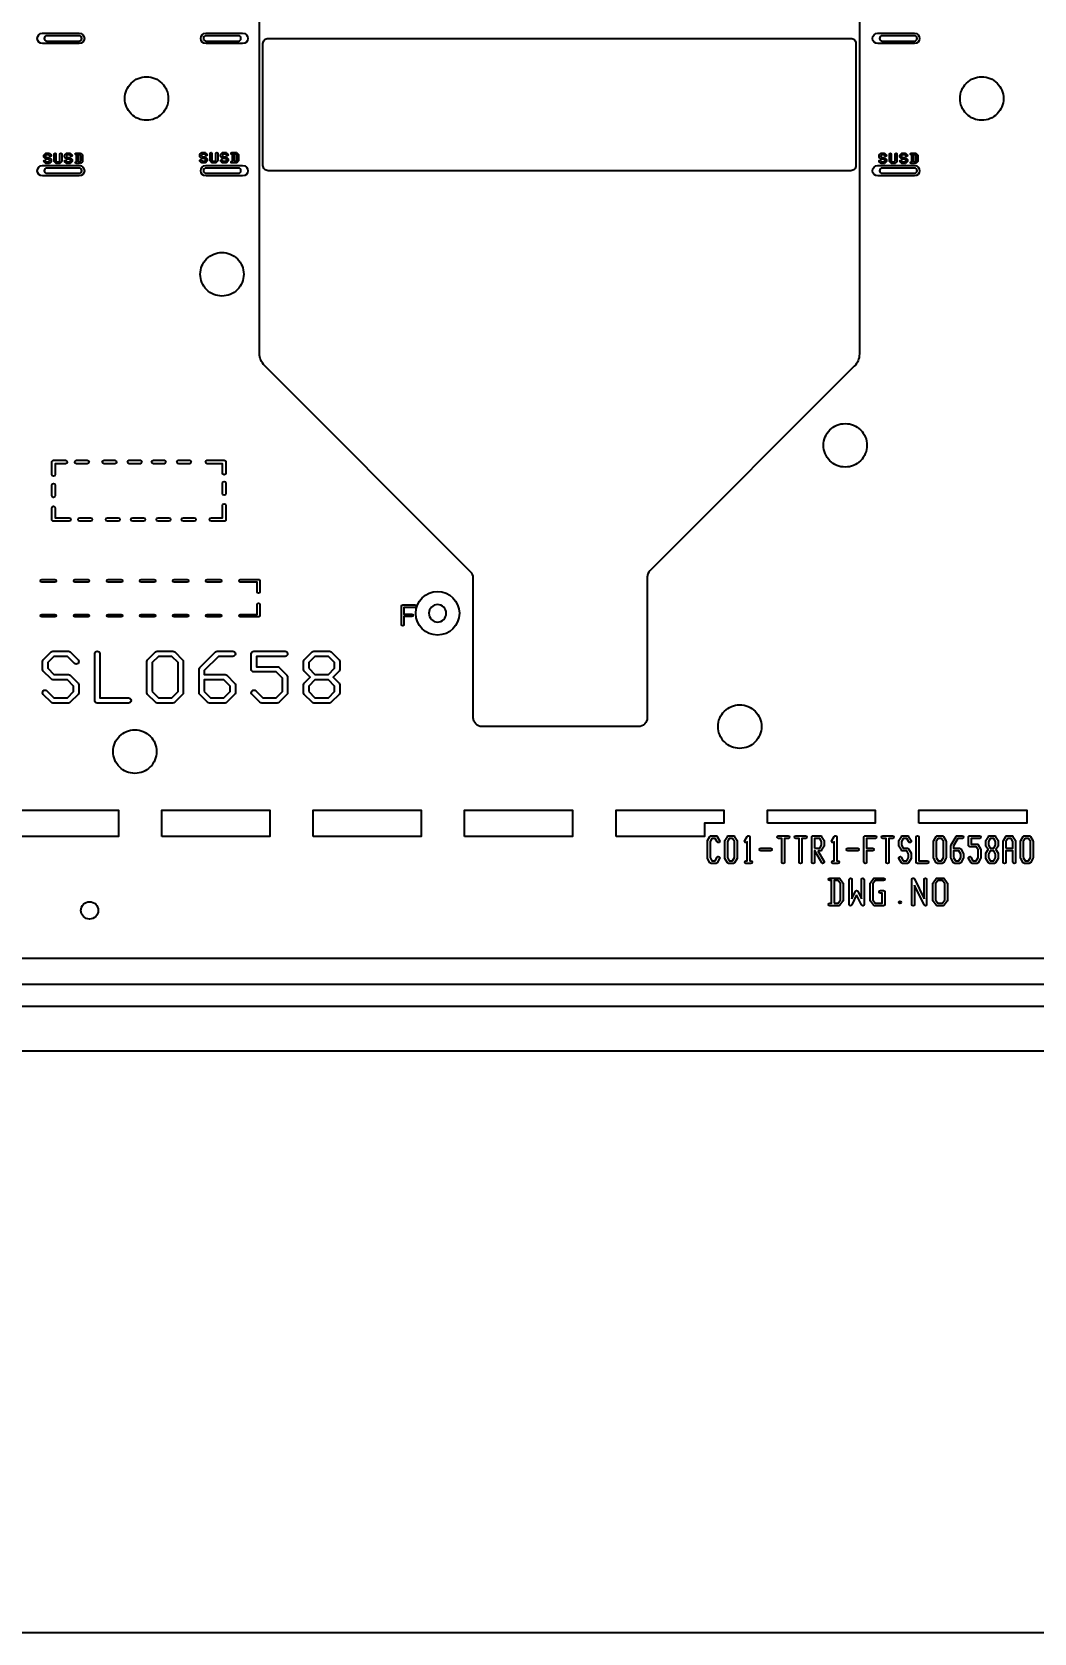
# Model space of a CAD drawing. Extents: x 2864 to 3941, y 2420 to 3182.
# Drawn here: x 3081.8 to 3139.4, y 2594.2 to 2686.2 of the extents above; entities that cross this region are included whole.
import ezdxf

# ---------------------------------------------------------------- set-up
doc = ezdxf.new("R2010")
doc.units = 0
doc.layers.get('Defpoints').update_dxf_attribs({"lineweight": 0})
doc.layers.add('susd-t_layer2', color=6, linetype='Continuous')
doc.layers.add('ttr1_panel_layer3', color=7, linetype='Continuous')
doc.layers.add('尺寸線', color=3, linetype='Continuous', lineweight=0)
doc.styles.get("Standard").update_dxf_attribs({"font": 'simplex.shx', "height": 2.7})
doc.dimstyles.get("Standard").update_dxf_attribs({"dimtxt": 6, "dimasz": 0.18, "dimexe": 0.18, "dimexo": 0.0625, "dimgap": 0.09, "dimtad": 0, "dimtih": 1, "dimtoh": 1, "dimdec": 4, "dimzin": 0, "dimdsep": 46, "dimtxsty": 'Standard', "dimcen": 0.09, "dimadec": 0, "dimazin": 0, "dimtfac": 1, "dimtdec": 4, "dimtofl": 0, "dimtmove": 0, "dimatfit": 3, "dimfxl": 0, "dimtolj": 1, "dimtzin": 0, "dimarcsym": 0})

# ---------------------------------------------------------------- blocks, each defined once
blk = doc.blocks.new('*D5')
at = {"layer": 'Defpoints', "color": 0, "linetype": 'Continuous'}
for p in [(3249.159, 2652.807), (3048.163, 2649.108), (3249.159, 2627.67)]:
    blk.add_point(p, dxfattribs=at)
at = {"layer": '尺寸線', "color": 0, "linetype": 'Continuous', "lineweight": -2}
for p, q in [((3249.159, 2652.745), (3249.159, 2627.49)), ((3048.163, 2649.046), (3048.163, 2627.49)), ((3048.343, 2627.67), (3149.171, 2627.67)), ((3248.979, 2627.67), (3167.866, 2627.67))]:
    blk.add_line(p, q, dxfattribs=at)
at = {"layer": '尺寸線', "color": 0, "linetype": 'Continuous'}
for points in [[(3048.343, 2627.7), (3048.343, 2627.64), (3048.163, 2627.67)], [(3248.979, 2627.64), (3248.979, 2627.7), (3249.159, 2627.67)]]:
    blk.add_solid(points, dxfattribs=at)
at = {"layer": '尺寸線', "color": 0, "linetype": 'Continuous', "insert": (3158.518, 2627.67), "char_height": 2.7, "attachment_point": 5}
blk.add_mtext('\\A1;200.9958', dxfattribs=at)

msp = doc.modelspace()

# ---------------------------------------------------------------- linework, layer by layer
at = {"layer": 'susd-t_layer2', "linetype": 'Continuous'}
msp.add_lwpolyline([(3095.12414, 2678.52681), (3095.12414, 2685.5268, -0.41422), (3095.42412, 2685.82677), (3128.89827, 2685.82677, -0.414221), (3129.19824, 2685.5268), (3129.19824, 2678.52681, -0.414221), (3128.89827, 2678.22684), (3095.42412, 2678.22684, -0.41422)], format="xyb", close=True, dxfattribs=at)
at = {"layer": 'ttr1_panel_layer3'}
for p, q in [((3084.45916, 2678.63883), (3084.37638, 2678.63883)), ((3093.42117, 2678.67379), (3093.33839, 2678.67379)), ((3132.45916, 2678.63883), (3132.37638, 2678.63883)), ((3127.86594, 2636.01221), (3127.6921, 2636.01221)), ((3287.16107, 2594.24278), (3033.16107, 2594.24278))]:
    msp.add_line(p, q, dxfattribs=at)
at = {"layer": 'ttr1_panel_layer3', "linetype": 'Continuous'}
for points in [[(3033.16107, 2832.74945), (3033.16107, 2651.2361, 0.044688), (3032.66107, 2650.83314), (3032.66107, 2645.65241, 0.044688), (3033.16107, 2645.24945), (3033.16107, 2635.49278, -0.414215), (3034.41107, 2634.24278, -0.414215), (3033.16107, 2632.99278), (3033.16107, 2630.24278), (3287.16107, 2630.24278)], [(3084.37638, 2678.63883, -1), (3084.37638, 2678.73883), (3084.40916, 2678.73883), (3084.40916, 2679.13552), (3084.37638, 2679.13552, -1), (3084.37638, 2679.23552), (3084.45916, 2679.23552), (3084.62472, 2679.23552, -0.200121), (3084.66023, 2679.22072), (3084.7427, 2679.13825, -0.200121), (3084.7575, 2679.10274), (3084.7575, 2678.77161, -0.200121), (3084.7427, 2678.7361), (3084.66023, 2678.65363, -0.200121), (3084.62472, 2678.63883), (3084.45916, 2678.63883)], [(3093.33839, 2678.67379, -1), (3093.33839, 2678.77379), (3093.37117, 2678.77379), (3093.37117, 2679.17048), (3093.33839, 2679.17048, -1), (3093.33839, 2679.27048), (3093.42117, 2679.27048), (3093.58674, 2679.27048, -0.200121), (3093.62225, 2679.25568), (3093.70472, 2679.17321, -0.200121), (3093.71952, 2679.1377), (3093.71952, 2678.80657, -0.200121), (3093.70472, 2678.77106), (3093.62225, 2678.68859, -0.200121), (3093.58674, 2678.67379), (3093.42117, 2678.67379)], [(3132.37638, 2678.63883, -1), (3132.37638, 2678.73883), (3132.40916, 2678.73883), (3132.40916, 2679.13552), (3132.37638, 2679.13552, -1), (3132.37638, 2679.23552), (3132.45916, 2679.23552), (3132.62472, 2679.23552, -0.200121), (3132.66023, 2679.22072), (3132.7427, 2679.13825, -0.200121), (3132.7575, 2679.10274), (3132.7575, 2678.77161, -0.200121), (3132.7427, 2678.7361), (3132.66023, 2678.65363, -0.200121), (3132.62472, 2678.63883), (3132.45916, 2678.63883)], [(3122.81184, 2639.75583), (3122.95217, 2639.99549, -0.76611), (3123.09413, 2639.95676), (3123.09413, 2638.59518), (3123.15826, 2638.59518, -1), (3123.15826, 2638.44278), (3123.01793, 2638.44278)], [(3126.66107, 2638.51898), (3126.66107, 2639.23799), (3126.66107, 2639.95699, -0.414239), (3126.73727, 2640.03319), (3127.15803, 2640.03319, -0.267143), (3127.22402, 2639.99549), (3127.36435, 2639.75583, -0.13403), (3127.37479, 2639.7171), (3127.37479, 2639.47788, -0.13403), (3127.36435, 2639.43915), (3127.22402, 2639.19948, -0.267143), (3127.15803, 2639.16179), (3127.01052, 2639.16179)], [(3127.81184, 2639.75583), (3127.95217, 2639.99549, -0.76611), (3128.09413, 2639.95676), (3128.09413, 2638.59518), (3128.15826, 2638.59518, -1), (3128.15826, 2638.44278), (3128.01793, 2638.44278)], [(3137.66107, 2638.51898), (3137.66107, 2639.23799), (3137.66107, 2639.7171, -0.13403), (3137.67151, 2639.75583), (3137.81184, 2639.99549, -0.267143), (3137.87783, 2640.03319), (3138.15803, 2640.03319, -0.267143), (3138.22402, 2639.99549), (3138.36435, 2639.75583, -0.13403), (3138.37479, 2639.7171), (3138.37479, 2639.23799)], [(3123.01793, 2638.44278), (3122.8776, 2638.44278, -1), (3122.8776, 2638.59518), (3122.94173, 2638.59518), (3122.94173, 2639.67617, -0.979801), (3122.81184, 2639.75583)], [(3127.01052, 2639.16179), (3127.36435, 2638.55748, -1), (3127.23283, 2638.48048), (3126.83391, 2639.16179), (3126.81347, 2639.16179), (3126.81347, 2638.51898, -1), (3126.66107, 2638.51898)], [(3128.01793, 2638.44278), (3127.8776, 2638.44278, -1), (3127.8776, 2638.59518), (3127.94173, 2638.59518), (3127.94173, 2639.67617, -0.979801), (3127.81184, 2639.75583)], [(3138.37479, 2639.23799), (3138.37479, 2638.51898, -1), (3138.22239, 2638.51898), (3138.22239, 2639.16179), (3137.81347, 2639.16179), (3137.81347, 2638.51898, -1), (3137.66107, 2638.51898)], [(3127.6921, 2636.01221, -1), (3127.6921, 2636.16221), (3127.79094, 2636.16221), (3127.79094, 2637.45261), (3127.6921, 2637.45261, -1), (3127.6921, 2637.60261), (3127.86594, 2637.60261), (3128.21362, 2637.60261, -0.241871), (3128.27459, 2637.57129), (3128.44798, 2637.33184, -0.159337), (3128.46246, 2637.28754), (3128.46246, 2636.32728, -0.159331), (3128.44798, 2636.28299), (3128.27459, 2636.04353, -0.241867), (3128.21362, 2636.01221), (3127.86594, 2636.01221)], [(3128.8171, 2636.0877), (3128.8171, 2637.52761, -1), (3128.9671, 2637.52761), (3128.9671, 2636.41509)], [(3129.51246, 2636.41509), (3129.51246, 2637.52761, -1), (3129.66246, 2637.52761), (3129.66246, 2636.0877, -0.799749), (3129.51992, 2636.05461), (3129.23978, 2636.63489)], [(3132.4171, 2636.08721), (3132.4171, 2637.52734, -0.798609), (3132.55964, 2637.56022), (3133.11246, 2636.41509)], [(3132.5671, 2637.19974), (3132.5671, 2636.08721, -1), (3132.4171, 2636.08721)], [(3133.11246, 2636.41509), (3133.11246, 2637.52761, -1), (3133.26246, 2637.52761), (3133.26246, 2636.08749, -0.798609), (3133.11992, 2636.05461), (3132.5671, 2637.19974)], [(3129.23978, 2636.63489), (3128.95964, 2636.05461, -0.799749), (3128.8171, 2636.0877)], [(3128.9671, 2636.41509), (3129.17224, 2636.84002, -0.627684), (3129.30732, 2636.84002), (3129.51246, 2636.41509)]]:
    msp.add_lwpolyline(points, format="xyb", dxfattribs=at)
for points in [[(3094.92399, 2667.73867), (3094.92399, 2737.99786, -0.198849), (3095.21685, 2738.70474), (3105.97223, 2749.46012, 0.198916), (3106.26509, 2750.16726), (3106.26509, 2764.68031, -0.414068), (3106.76522, 2765.18018), (3117.56022, 2765.18018, -0.414218), (3118.06009, 2764.68031), (3118.06009, 2750.16726, 0.198916), (3118.35295, 2749.46012), (3129.10528, 2738.70779, -0.198916), (3129.39814, 2738.00066), (3129.39814, 2667.70082, -0.198917), (3129.10528, 2666.99369), (3117.35103, 2655.23943, 0.198625), (3117.20487, 2654.88627), (3117.20487, 2646.80551, -0.414364), (3116.70474, 2646.30539), (3107.70476, 2646.30539, -0.414217), (3107.20489, 2646.80551), (3107.20489, 2654.83648, 0.198853), (3107.05843, 2655.18996), (3095.21685, 2667.03153, -0.198917)], [(3082.45421, 2685.52677, -1), (3082.45421, 2686.12677), (3084.5595, 2686.12677, -1), (3084.5595, 2685.52677)], [(3082.70204, 2685.67677), (3084.5595, 2685.67677, 1), (3084.5595, 2685.97677), (3082.70204, 2685.97677, 1)], [(3091.85001, 2685.52677, -1), (3091.85001, 2686.12677), (3093.9553, 2686.12677, -1), (3093.9553, 2685.52677)], [(3091.85001, 2685.67677), (3093.70747, 2685.67677, 1), (3093.70747, 2685.97677), (3091.85001, 2685.97677, 1)], [(3130.45421, 2685.52677, -1), (3130.45421, 2686.12677), (3132.5595, 2686.12677, -1), (3132.5595, 2685.52677)], [(3130.70204, 2685.67677), (3132.5595, 2685.67677, 1), (3132.5595, 2685.97677), (3130.70204, 2685.97677, 1)], [(3087.18199, 2682.37282, -0.414215), (3088.43199, 2683.62282, -0.414215), (3089.68199, 2682.37282, -0.414215), (3088.43199, 2681.12282, -0.414215)], [(3135.18199, 2682.37282, -0.414215), (3136.43199, 2683.62282, -0.414215), (3137.68199, 2682.37282, -0.414215), (3136.43199, 2681.12282, -0.414215)], [(3082.45421, 2677.92684, -1), (3082.45421, 2678.52684), (3084.5595, 2678.52684, -1), (3084.5595, 2677.92684)], [(3082.52638, 2679.01996), (3082.52638, 2679.10274, -0.200121), (3082.54118, 2679.13825), (3082.62365, 2679.22072, -0.200121), (3082.65916, 2679.23552), (3082.82472, 2679.23552, -0.200121), (3082.86023, 2679.22072), (3082.94286, 2679.1381, -1), (3082.87215, 2679.06739), (3082.80401, 2679.13552), (3082.67987, 2679.13552), (3082.62638, 2679.08203), (3082.62638, 2679.04067), (3082.67987, 2678.98718), (3082.82472, 2678.98718, -0.200121), (3082.86023, 2678.97238), (3082.9427, 2678.88991, -0.200121), (3082.9575, 2678.8544), (3082.9575, 2678.77161, -0.200121), (3082.9427, 2678.7361), (3082.86023, 2678.65363, -0.200121), (3082.82472, 2678.63883), (3082.65916, 2678.63883, -0.200121), (3082.62365, 2678.65363), (3082.54102, 2678.73626, -1), (3082.61173, 2678.80697), (3082.67987, 2678.73883), (3082.80401, 2678.73883), (3082.8575, 2678.79232), (3082.8575, 2678.83369), (3082.80401, 2678.88718), (3082.65916, 2678.88718, -0.200121), (3082.62365, 2678.90198), (3082.54118, 2678.98445, -0.200121)], [(3083.12638, 2678.77161), (3083.12638, 2679.18552, -1), (3083.22638, 2679.18552), (3083.22638, 2678.79232), (3083.27987, 2678.73883), (3083.40401, 2678.73883), (3083.4575, 2678.79232), (3083.4575, 2679.18552, -1), (3083.5575, 2679.18552), (3083.5575, 2678.77161, -0.200121), (3083.5427, 2678.7361), (3083.46023, 2678.65363, -0.200121), (3083.42472, 2678.63883), (3083.25916, 2678.63883, -0.200121), (3083.22365, 2678.65363), (3083.14118, 2678.7361, -0.200121)], [(3083.72638, 2679.01996), (3083.72638, 2679.10274, -0.200121), (3083.74118, 2679.13825), (3083.82365, 2679.22072, -0.200121), (3083.85916, 2679.23552), (3084.02472, 2679.23552, -0.200121), (3084.06023, 2679.22072), (3084.14286, 2679.1381, -1), (3084.07215, 2679.06739), (3084.00401, 2679.13552), (3083.87987, 2679.13552), (3083.82638, 2679.08203), (3083.82638, 2679.04067), (3083.87987, 2678.98718), (3084.02472, 2678.98718, -0.200121), (3084.06023, 2678.97238), (3084.1427, 2678.88991, -0.200121), (3084.1575, 2678.8544), (3084.1575, 2678.77161, -0.200121), (3084.1427, 2678.7361), (3084.06023, 2678.65363, -0.200121), (3084.02472, 2678.63883), (3083.85916, 2678.63883, -0.200121), (3083.82365, 2678.65363), (3083.74102, 2678.73626, -1), (3083.81173, 2678.80697), (3083.87987, 2678.73883), (3084.00401, 2678.73883), (3084.0575, 2678.79232), (3084.0575, 2678.83369), (3084.00401, 2678.88718), (3083.85916, 2678.88718, -0.200121), (3083.82365, 2678.90198), (3083.74118, 2678.98445, -0.200121)], [(3091.48839, 2679.05491), (3091.48839, 2679.1377, -0.200121), (3091.50319, 2679.17321), (3091.58566, 2679.25568, -0.200121), (3091.62117, 2679.27048), (3091.78674, 2679.27048, -0.200121), (3091.82225, 2679.25568), (3091.90487, 2679.17305, -1), (3091.83416, 2679.10234), (3091.76603, 2679.17048), (3091.64188, 2679.17048), (3091.58839, 2679.11699), (3091.58839, 2679.07562), (3091.64188, 2679.02213), (3091.78674, 2679.02213, -0.200121), (3091.82225, 2679.00733), (3091.90472, 2678.92486, -0.200121), (3091.91952, 2678.88935), (3091.91952, 2678.80657, -0.200121), (3091.90472, 2678.77106), (3091.82225, 2678.68859, -0.200121), (3091.78674, 2678.67379), (3091.62117, 2678.67379, -0.200121), (3091.58566, 2678.68859), (3091.50304, 2678.77121, -1), (3091.57375, 2678.84192), (3091.64188, 2678.77379), (3091.76603, 2678.77379), (3091.81952, 2678.82728), (3091.81952, 2678.86864), (3091.76603, 2678.92213), (3091.62117, 2678.92213, -0.200121), (3091.58566, 2678.93693), (3091.50319, 2679.0194, -0.200121)], [(3091.85001, 2677.92684, -1), (3091.85001, 2678.52684), (3093.9553, 2678.52684, -1), (3093.9553, 2677.92684)], [(3092.08839, 2678.80657), (3092.08839, 2679.22048, -1), (3092.18839, 2679.22048), (3092.18839, 2678.82728), (3092.24188, 2678.77379), (3092.36603, 2678.77379), (3092.41952, 2678.82728), (3092.41952, 2679.22048, -1), (3092.51952, 2679.22048), (3092.51952, 2678.80657, -0.200121), (3092.50472, 2678.77106), (3092.42225, 2678.68859, -0.200121), (3092.38674, 2678.67379), (3092.22117, 2678.67379, -0.200121), (3092.18566, 2678.68859), (3092.10319, 2678.77106, -0.200121)], [(3092.68839, 2679.05491), (3092.68839, 2679.1377, -0.200121), (3092.70319, 2679.17321), (3092.78566, 2679.25568, -0.200121), (3092.82117, 2679.27048), (3092.98674, 2679.27048, -0.200121), (3093.02225, 2679.25568), (3093.10487, 2679.17305, -1), (3093.03416, 2679.10234), (3092.96603, 2679.17048), (3092.84188, 2679.17048), (3092.78839, 2679.11699), (3092.78839, 2679.07562), (3092.84188, 2679.02213), (3092.98674, 2679.02213, -0.200121), (3093.02225, 2679.00733), (3093.10472, 2678.92486, -0.200121), (3093.11952, 2678.88935), (3093.11952, 2678.80657, -0.200121), (3093.10472, 2678.77106), (3093.02225, 2678.68859, -0.200121), (3092.98674, 2678.67379), (3092.82117, 2678.67379, -0.200121), (3092.78566, 2678.68859), (3092.70304, 2678.77121, -1), (3092.77375, 2678.84192), (3092.84188, 2678.77379), (3092.96603, 2678.77379), (3093.01952, 2678.82728), (3093.01952, 2678.86864), (3092.96603, 2678.92213), (3092.82117, 2678.92213, -0.200121), (3092.78566, 2678.93693), (3092.70319, 2679.0194, -0.200121)], [(3130.45421, 2677.92684, -1), (3130.45421, 2678.52684), (3132.5595, 2678.52684, -1), (3132.5595, 2677.92684)], [(3130.52638, 2679.01996), (3130.52638, 2679.10274, -0.200121), (3130.54118, 2679.13825), (3130.62365, 2679.22072, -0.200121), (3130.65916, 2679.23552), (3130.82472, 2679.23552, -0.200121), (3130.86023, 2679.22072), (3130.94286, 2679.1381, -1), (3130.87215, 2679.06739), (3130.80401, 2679.13552), (3130.67987, 2679.13552), (3130.62638, 2679.08203), (3130.62638, 2679.04067), (3130.67987, 2678.98718), (3130.82472, 2678.98718, -0.200121), (3130.86023, 2678.97238), (3130.9427, 2678.88991, -0.200121), (3130.9575, 2678.8544), (3130.9575, 2678.77161, -0.200121), (3130.9427, 2678.7361), (3130.86023, 2678.65363, -0.200121), (3130.82472, 2678.63883), (3130.65916, 2678.63883, -0.200121), (3130.62365, 2678.65363), (3130.54102, 2678.73626, -1), (3130.61173, 2678.80697), (3130.67987, 2678.73883), (3130.80401, 2678.73883), (3130.8575, 2678.79232), (3130.8575, 2678.83369), (3130.80401, 2678.88718), (3130.65916, 2678.88718, -0.200121), (3130.62365, 2678.90198), (3130.54118, 2678.98445, -0.200121)], [(3131.12638, 2678.77161), (3131.12638, 2679.18552, -1), (3131.22638, 2679.18552), (3131.22638, 2678.79232), (3131.27987, 2678.73883), (3131.40401, 2678.73883), (3131.4575, 2678.79232), (3131.4575, 2679.18552, -1), (3131.5575, 2679.18552), (3131.5575, 2678.77161, -0.200121), (3131.5427, 2678.7361), (3131.46023, 2678.65363, -0.200121), (3131.42472, 2678.63883), (3131.25916, 2678.63883, -0.200121), (3131.22365, 2678.65363), (3131.14118, 2678.7361, -0.200121)], [(3131.72638, 2679.01996), (3131.72638, 2679.10274, -0.200121), (3131.74118, 2679.13825), (3131.82365, 2679.22072, -0.200121), (3131.85916, 2679.23552), (3132.02472, 2679.23552, -0.200121), (3132.06023, 2679.22072), (3132.14286, 2679.1381, -1), (3132.07215, 2679.06739), (3132.00401, 2679.13552), (3131.87987, 2679.13552), (3131.82638, 2679.08203), (3131.82638, 2679.04067), (3131.87987, 2678.98718), (3132.02472, 2678.98718, -0.200121), (3132.06023, 2678.97238), (3132.1427, 2678.88991, -0.200121), (3132.1575, 2678.8544), (3132.1575, 2678.77161, -0.200121), (3132.1427, 2678.7361), (3132.06023, 2678.65363, -0.200121), (3132.02472, 2678.63883), (3131.85916, 2678.63883, -0.200121), (3131.82365, 2678.65363), (3131.74102, 2678.73626, -1), (3131.81173, 2678.80697), (3131.87987, 2678.73883), (3132.00401, 2678.73883), (3132.0575, 2678.79232), (3132.0575, 2678.83369), (3132.00401, 2678.88718), (3131.85916, 2678.88718, -0.200121), (3131.82365, 2678.90198), (3131.74118, 2678.98445, -0.200121)], [(3082.70204, 2678.07684), (3084.5595, 2678.07684, 1), (3084.5595, 2678.37684), (3082.70204, 2678.37684, 1)], [(3091.85001, 2678.07684), (3093.70747, 2678.07684, 1), (3093.70747, 2678.37684), (3091.85001, 2678.37684, 1)], [(3130.70204, 2678.07684), (3132.5595, 2678.07684, 1), (3132.5595, 2678.37684), (3130.70204, 2678.37684, 1)], [(3091.51817, 2672.28006, -0.414215), (3092.76817, 2673.53006, -0.414215), (3094.01817, 2672.28006, -0.414215), (3092.76817, 2671.03006, -0.414215)], [(3127.33262, 2662.45455, -0.414215), (3128.58262, 2663.70455, -0.414215), (3129.83262, 2662.45455, -0.414215), (3128.58262, 2661.20455, -0.414215)], [(3082.99036, 2660.77888), (3082.99036, 2661.49522, -0.414228), (3083.09036, 2661.59522), (3083.77843, 2661.59522, -1), (3083.77843, 2661.39522), (3083.19036, 2661.39522), (3083.19036, 2660.77888, -1)], [(3084.40859, 2661.39522, -1), (3084.40859, 2661.59522), (3085.02659, 2661.59522, -1), (3085.02659, 2661.39522)], [(3085.99087, 2661.39522, -1), (3085.99087, 2661.59522), (3086.60887, 2661.59522, -1), (3086.60887, 2661.39522)], [(3087.43797, 2661.39522, -1), (3087.43797, 2661.59522), (3088.05597, 2661.59522, -1), (3088.05597, 2661.39522)], [(3088.82269, 2661.39522, -1), (3088.82269, 2661.59522), (3089.44069, 2661.59522, -1), (3089.44069, 2661.39522)], [(3090.27669, 2661.39522, -1), (3090.27669, 2661.59522), (3090.89469, 2661.59522, -1), (3090.89469, 2661.39522)], [(3091.92479, 2661.39522, -1), (3091.92479, 2661.59522), (3092.89036, 2661.59522, -0.414228), (3092.99036, 2661.49522), (3092.99036, 2660.85972, -1), (3092.79036, 2660.85972), (3092.79036, 2661.39522)], [(3082.99036, 2659.56723), (3082.99036, 2660.16723, -1), (3083.19036, 2660.16723), (3083.19036, 2659.56723, -1)], [(3092.79036, 2659.68357), (3092.79036, 2660.28357, -1), (3092.99036, 2660.28357), (3092.99036, 2659.68357, -1)], [(3082.99036, 2658.19522), (3082.99036, 2658.85495, -1), (3083.19036, 2658.85495), (3083.19036, 2658.29522), (3083.97826, 2658.29522, -1), (3083.97826, 2658.09522), (3083.09036, 2658.09522, -0.414228)], [(3084.59558, 2658.09522, -1), (3084.59558, 2658.29522), (3085.21358, 2658.29522, -1), (3085.21358, 2658.09522)], [(3086.18659, 2658.09522, -1), (3086.18659, 2658.29522), (3086.80459, 2658.29522, -1), (3086.80459, 2658.09522)], [(3087.63638, 2658.09522, -1), (3087.63638, 2658.29522), (3088.25438, 2658.29522, -1), (3088.25438, 2658.09522)], [(3089.09493, 2658.09522, -1), (3089.09493, 2658.29522), (3089.71293, 2658.29522, -1), (3089.71293, 2658.09522)], [(3090.54893, 2658.09522, -1), (3090.54893, 2658.29522), (3091.16693, 2658.29522, -1), (3091.16693, 2658.09522)], [(3092.15792, 2658.09522, -1), (3092.15792, 2658.29522), (3092.79036, 2658.29522), (3092.79036, 2659.00046, -1), (3092.99036, 2659.00046), (3092.99036, 2658.19522, -0.414228), (3092.89036, 2658.09522)], [(3082.41963, 2654.5949, -1), (3082.41963, 2654.7449), (3083.16963, 2654.7449, -1), (3083.16963, 2654.5949)], [(3084.31963, 2654.5949, -1), (3084.31963, 2654.7449), (3085.06963, 2654.7449, -1), (3085.06963, 2654.5949)], [(3086.21963, 2654.5949, -1), (3086.21963, 2654.7449), (3086.96963, 2654.7449, -1), (3086.96963, 2654.5949)], [(3088.11963, 2654.5949, -1), (3088.11963, 2654.7449), (3088.86963, 2654.7449, -1), (3088.86963, 2654.5949)], [(3090.01963, 2654.5949, -1), (3090.01963, 2654.7449), (3090.76963, 2654.7449, -1), (3090.76963, 2654.5949)], [(3091.91963, 2654.5949, -1), (3091.91963, 2654.7449), (3092.66963, 2654.7449, -1), (3092.66963, 2654.5949)], [(3093.81963, 2654.5949, -1), (3093.81963, 2654.7449), (3094.86991, 2654.7449, -0.414526), (3094.94495, 2654.66986), (3094.94463, 2654.03374, -1), (3094.79463, 2654.03381), (3094.79491, 2654.5949)], [(3093.81963, 2652.5949, -1), (3093.81963, 2652.7449), (3094.79495, 2652.7449), (3094.79495, 2653.30708, -1), (3094.94495, 2653.30708), (3094.94495, 2652.6699, -0.414241), (3094.86995, 2652.5949)], [(3103.0766, 2652.16879), (3103.0766, 2652.69031), (3103.0766, 2653.21184, -0.414241), (3103.1516, 2653.28684), (3103.84697, 2653.28684, -1), (3103.84697, 2653.13684), (3103.2266, 2653.13684), (3103.2266, 2652.76531), (3103.67312, 2652.76531, -1), (3103.67312, 2652.61531), (3103.2266, 2652.61531), (3103.2266, 2652.16879, -1)], [(3104.65865, 2652.80735, 0.414217), (3105.15865, 2652.30735, 0.414217), (3105.65865, 2652.80735, 0.414217), (3105.15865, 2653.30735, 0.414217)], [(3082.41963, 2652.5949, -1), (3082.41963, 2652.7449), (3083.16963, 2652.7449, -1), (3083.16963, 2652.5949)], [(3084.31963, 2652.5949, -1), (3084.31963, 2652.7449), (3085.06963, 2652.7449, -1), (3085.06963, 2652.5949)], [(3086.21963, 2652.5949, -1), (3086.21963, 2652.7449), (3086.96963, 2652.7449, -1), (3086.96963, 2652.5949)], [(3088.11963, 2652.5949, -1), (3088.11963, 2652.7449), (3088.86963, 2652.7449, -1), (3088.86963, 2652.5949)], [(3090.01963, 2652.5949, -1), (3090.01963, 2652.7449), (3090.76963, 2652.7449, -1), (3090.76963, 2652.5949)], [(3091.91963, 2652.5949, -1), (3091.91963, 2652.7449), (3092.66963, 2652.7449, -1), (3092.66963, 2652.5949)], [(3082.4519, 2649.58759), (3082.4519, 2650.03461, -0.200073), (3082.4963, 2650.14114), (3082.94239, 2650.58723, -0.200073), (3083.04892, 2650.63163), (3083.94296, 2650.63163, -0.200073), (3084.04949, 2650.58723), (3084.49604, 2650.14068, -1), (3084.28391, 2649.92855), (3083.88083, 2650.33163), (3083.11105, 2650.33163), (3082.7519, 2649.97248), (3082.7519, 2649.64972), (3083.11105, 2649.29057), (3083.94296, 2649.29057, -0.200073), (3084.04949, 2649.24617), (3084.49558, 2648.80008, -0.200073), (3084.53998, 2648.69355), (3084.53998, 2648.24653, -0.200073), (3084.49558, 2648.14), (3084.04949, 2647.69391, -0.200073), (3083.94296, 2647.64951), (3083.04892, 2647.64951, -0.200073), (3082.94239, 2647.69391), (3082.49583, 2648.14047, -1), (3082.70796, 2648.3526), (3083.11105, 2647.94951), (3083.88083, 2647.94951), (3084.23998, 2648.30866), (3084.23998, 2648.63142), (3083.88083, 2648.99057), (3083.04892, 2648.99057, -0.200073), (3082.94239, 2649.03497), (3082.4963, 2649.48106, -0.200073)], [(3085.4519, 2647.79951), (3085.4519, 2650.48163, -1), (3085.7519, 2650.48163), (3085.7519, 2647.94951), (3087.38998, 2647.94951, -1), (3087.38998, 2647.64951), (3085.6019, 2647.64951, -0.414224)], [(3088.4519, 2648.24653), (3088.4519, 2650.03461, -0.200073), (3088.4963, 2650.14114), (3088.94239, 2650.58723, -0.200073), (3089.04892, 2650.63163), (3089.94296, 2650.63163, -0.200073), (3090.04949, 2650.58723), (3090.49558, 2650.14114, -0.200073), (3090.53998, 2650.03461), (3090.53998, 2648.24653, -0.200073), (3090.49558, 2648.14), (3090.04949, 2647.69391, -0.200073), (3089.94296, 2647.64951), (3089.04892, 2647.64951, -0.200073), (3088.94239, 2647.69391), (3088.4963, 2648.14, -0.200073)], [(3091.4519, 2648.24653), (3091.4519, 2649.14057), (3091.4519, 2649.58759, -0.200073), (3091.4963, 2649.69412), (3092.38941, 2650.58723, -0.200073), (3092.49594, 2650.63163), (3093.38998, 2650.63163, -1), (3093.38998, 2650.33163), (3092.55807, 2650.33163), (3091.7519, 2649.52546), (3091.7519, 2649.29057), (3092.94296, 2649.29057, -0.200073), (3093.04949, 2649.24617), (3093.49558, 2648.80008, -0.200073), (3093.53998, 2648.69355), (3093.53998, 2648.24653, -0.200073), (3093.49558, 2648.14), (3093.04949, 2647.69391, -0.200073), (3092.94296, 2647.64951), (3092.04892, 2647.64951, -0.200073), (3091.94239, 2647.69391), (3091.4963, 2648.14, -0.200073)], [(3094.4519, 2649.58759), (3094.4519, 2650.48163, -0.414224), (3094.6019, 2650.63163), (3096.38998, 2650.63163, -1), (3096.38998, 2650.33163), (3094.7519, 2650.33163), (3094.7519, 2649.73759), (3095.94296, 2649.73759, -0.200073), (3096.04949, 2649.69319), (3096.49558, 2649.2471, -0.200073), (3096.53998, 2649.14057), (3096.53998, 2648.24653, -0.200073), (3096.49558, 2648.14), (3096.04949, 2647.69391, -0.200073), (3095.94296, 2647.64951), (3095.04892, 2647.64951, -0.200073), (3094.94239, 2647.69391), (3094.49583, 2648.14047, -1), (3094.70796, 2648.3526), (3095.11105, 2647.94951), (3095.88083, 2647.94951), (3096.23998, 2648.30866), (3096.23998, 2649.07844), (3095.88083, 2649.43759), (3094.6019, 2649.43759, -0.414224)], [(3097.4519, 2648.24653), (3097.4519, 2648.69355, -0.200073), (3097.4963, 2648.80008), (3097.83679, 2649.14057), (3097.4963, 2649.48106, -0.200073), (3097.4519, 2649.58759), (3097.4519, 2650.03461, -0.200073), (3097.4963, 2650.14114), (3097.94239, 2650.58723, -0.200073), (3098.04892, 2650.63163), (3098.94296, 2650.63163, -0.200073), (3099.04949, 2650.58723), (3099.49558, 2650.14114, -0.200073), (3099.53998, 2650.03461), (3099.53998, 2649.58759, -0.200073), (3099.49558, 2649.48106), (3099.15509, 2649.14057), (3099.49558, 2648.80008, -0.200073), (3099.53998, 2648.69355), (3099.53998, 2648.24653, -0.200073), (3099.49558, 2648.14), (3099.04949, 2647.69391, -0.200073), (3098.94296, 2647.64951), (3098.04892, 2647.64951, -0.200073), (3097.94239, 2647.69391), (3097.4963, 2648.14, -0.200073)], [(3121.27523, 2646.30151, -0.414215), (3122.52523, 2647.55151, -0.414215), (3123.77523, 2646.30151, -0.414215), (3122.52523, 2645.05151, -0.414215)], [(3086.51, 2644.86543, -0.414215), (3087.76, 2646.11543, -0.414215), (3089.01, 2644.86543, -0.414215), (3087.76, 2643.61543, -0.414215)], [(3120.66107, 2638.75887), (3120.66107, 2639.7171, -0.13403), (3120.67151, 2639.75583), (3120.81184, 2639.99549, -0.267143), (3120.87783, 2640.03319), (3121.15803, 2640.03319, -0.267143), (3121.22402, 2639.99549), (3121.36435, 2639.75583, -1), (3121.23283, 2639.67882), (3121.11457, 2639.88079), (3120.92128, 2639.88079), (3120.81347, 2639.69666), (3120.81347, 2638.77931), (3120.92128, 2638.59518), (3121.11457, 2638.59518), (3121.23283, 2638.79715, -1), (3121.36435, 2638.72014), (3121.22402, 2638.48048, -0.267143), (3121.15803, 2638.44278), (3120.87783, 2638.44278, -0.267143), (3120.81184, 2638.48048), (3120.67151, 2638.72014, -0.13403)], [(3121.66107, 2638.75887), (3121.66107, 2639.7171, -0.13403), (3121.67151, 2639.75583), (3121.81184, 2639.99549, -0.267143), (3121.87783, 2640.03319), (3122.15803, 2640.03319, -0.267143), (3122.22402, 2639.99549), (3122.36435, 2639.75583, -0.13403), (3122.37479, 2639.7171), (3122.37479, 2638.75887, -0.13403), (3122.36435, 2638.72014), (3122.22402, 2638.48048, -0.267143), (3122.15803, 2638.44278), (3121.87783, 2638.44278, -0.267143), (3121.81184, 2638.48048), (3121.67151, 2638.72014, -0.13403)], [(3124.73727, 2639.88079, -1), (3124.73727, 2640.03319), (3125.01793, 2640.03319), (3125.29859, 2640.03319, -1), (3125.29859, 2639.88079), (3125.09413, 2639.88079), (3125.09413, 2638.51898, -1), (3124.94173, 2638.51898), (3124.94173, 2639.88079)], [(3125.73727, 2639.88079, -1), (3125.73727, 2640.03319), (3126.01793, 2640.03319), (3126.29859, 2640.03319, -1), (3126.29859, 2639.88079), (3126.09413, 2639.88079), (3126.09413, 2638.51898, -1), (3125.94173, 2638.51898), (3125.94173, 2639.88079)], [(3129.66107, 2638.51898), (3129.66107, 2639.23799), (3129.66107, 2639.95699, -0.414239), (3129.73727, 2640.03319), (3130.29859, 2640.03319, -1), (3130.29859, 2639.88079), (3129.81347, 2639.88079), (3129.81347, 2639.31419), (3130.15826, 2639.31419, -1), (3130.15826, 2639.16179), (3129.81347, 2639.16179), (3129.81347, 2638.51898, -1)], [(3130.73727, 2639.88079, -1), (3130.73727, 2640.03319), (3131.01793, 2640.03319), (3131.29859, 2640.03319, -1), (3131.29859, 2639.88079), (3131.09413, 2639.88079), (3131.09413, 2638.51898, -1), (3130.94173, 2638.51898), (3130.94173, 2639.88079)], [(3131.66107, 2639.47788), (3131.66107, 2639.7171, -0.13403), (3131.67151, 2639.75583), (3131.81184, 2639.99549, -0.267143), (3131.87783, 2640.03319), (3132.15803, 2640.03319, -0.267143), (3132.22402, 2639.99549), (3132.36435, 2639.75583, -1), (3132.23283, 2639.67882), (3132.11457, 2639.88079), (3131.92128, 2639.88079), (3131.81347, 2639.69666), (3131.81347, 2639.49832), (3131.92128, 2639.31419), (3132.15803, 2639.31419, -0.267143), (3132.22402, 2639.27649), (3132.36435, 2639.03682, -0.13403), (3132.37479, 2638.99809), (3132.37479, 2638.75887, -0.13403), (3132.36435, 2638.72014), (3132.22402, 2638.48048, -0.267143), (3132.15803, 2638.44278), (3131.87783, 2638.44278, -0.267143), (3131.81184, 2638.48048), (3131.67151, 2638.72014, -1), (3131.80302, 2638.79715), (3131.92128, 2638.59518), (3132.11457, 2638.59518), (3132.22239, 2638.77931), (3132.22239, 2638.97765), (3132.11457, 2639.16179), (3131.87783, 2639.16179, -0.267143), (3131.81184, 2639.19948), (3131.67151, 2639.43915, -0.13403)], [(3132.66107, 2638.51898), (3132.66107, 2639.95699, -1), (3132.81347, 2639.95699), (3132.81347, 2638.59518), (3133.29859, 2638.59518, -1), (3133.29859, 2638.44278), (3132.73727, 2638.44278, -0.414239)], [(3133.66107, 2638.75887), (3133.66107, 2639.7171, -0.13403), (3133.67151, 2639.75583), (3133.81184, 2639.99549, -0.267143), (3133.87783, 2640.03319), (3134.15803, 2640.03319, -0.267143), (3134.22402, 2639.99549), (3134.36435, 2639.75583, -0.13403), (3134.37479, 2639.7171), (3134.37479, 2638.75887, -0.13403), (3134.36435, 2638.72014), (3134.22402, 2638.48048, -0.267143), (3134.15803, 2638.44278), (3133.87783, 2638.44278, -0.267143), (3133.81184, 2638.48048), (3133.67151, 2638.72014, -0.13403)], [(3134.66107, 2638.75887), (3134.66107, 2639.23799), (3134.66107, 2639.47743, -0.13403), (3134.67151, 2639.51616), (3134.95217, 2639.99549, -0.267143), (3135.01816, 2640.03319), (3135.29859, 2640.03319, -1), (3135.29859, 2639.88079), (3135.06161, 2639.88079), (3134.81347, 2639.45699), (3134.81347, 2639.31419), (3135.15803, 2639.31419, -0.267143), (3135.22402, 2639.27649), (3135.36435, 2639.03682, -0.13403), (3135.37479, 2638.99809), (3135.37479, 2638.75887, -0.13403), (3135.36435, 2638.72014), (3135.22402, 2638.48048, -0.267143), (3135.15803, 2638.44278), (3134.87783, 2638.44278, -0.267143), (3134.81184, 2638.48048), (3134.67151, 2638.72014, -0.13403)], [(3135.66107, 2639.47765), (3135.66107, 2639.95699, -0.414239), (3135.73727, 2640.03319), (3136.29859, 2640.03319, -1), (3136.29859, 2639.88079), (3135.81347, 2639.88079), (3135.81347, 2639.55385), (3136.15803, 2639.55385, -0.267143), (3136.22402, 2639.51616), (3136.36435, 2639.27649, -0.13403), (3136.37479, 2639.23776), (3136.37479, 2638.75887, -0.13403), (3136.36435, 2638.72014), (3136.22402, 2638.48048, -0.267143), (3136.15803, 2638.44278), (3135.87783, 2638.44278, -0.267143), (3135.81184, 2638.48048), (3135.67151, 2638.72014, -1), (3135.80302, 2638.79715), (3135.92128, 2638.59518), (3136.11457, 2638.59518), (3136.22239, 2638.77931), (3136.22239, 2639.21732), (3136.11457, 2639.40145), (3135.73727, 2639.40145, -0.414239)], [(3136.66107, 2638.75887), (3136.66107, 2638.99809, -0.13403), (3136.67151, 2639.03682), (3136.7893, 2639.23799), (3136.67151, 2639.43915, -0.13403), (3136.66107, 2639.47788), (3136.66107, 2639.7171, -0.13403), (3136.67151, 2639.75583), (3136.81184, 2639.99549, -0.267143), (3136.87783, 2640.03319), (3137.15803, 2640.03319, -0.267143), (3137.22402, 2639.99549), (3137.36435, 2639.75583, -0.13403), (3137.37479, 2639.7171), (3137.37479, 2639.47788, -0.13403), (3137.36435, 2639.43915), (3137.24656, 2639.23799), (3137.36435, 2639.03682, -0.13403), (3137.37479, 2638.99809), (3137.37479, 2638.75887, -0.13403), (3137.36435, 2638.72014), (3137.22402, 2638.48048, -0.267143), (3137.15803, 2638.44278), (3136.87783, 2638.44278, -0.267143), (3136.81184, 2638.48048), (3136.67151, 2638.72014, -0.13403)], [(3138.66107, 2638.75887), (3138.66107, 2639.7171, -0.13403), (3138.67151, 2639.75583), (3138.81184, 2639.99549, -0.267143), (3138.87783, 2640.03319), (3139.15803, 2640.03319, -0.267143), (3139.22402, 2639.99549), (3139.36435, 2639.75583, -0.13403), (3139.37479, 2639.7171), (3139.37479, 2638.75887, -0.13403), (3139.36435, 2638.72014), (3139.22402, 2638.48048, -0.267143), (3139.15803, 2638.44278), (3138.87783, 2638.44278, -0.267143), (3138.81184, 2638.48048), (3138.67151, 2638.72014, -0.13403)], [(3123.73727, 2639.16179, -1), (3123.73727, 2639.31419), (3124.29859, 2639.31419, -1), (3124.29859, 2639.16179)], [(3128.73727, 2639.16179, -1), (3128.73727, 2639.31419), (3129.29859, 2639.31419, -1), (3129.29859, 2639.16179)], [(3130.0171, 2636.32728), (3130.0171, 2637.28754, -0.159331), (3130.03157, 2637.33184), (3130.20497, 2637.57129, -0.241867), (3130.26594, 2637.60261), (3130.78746, 2637.60261, -1), (3130.78746, 2637.45261), (3130.30423, 2637.45261), (3130.1671, 2637.26324), (3130.1671, 2636.35158), (3130.30423, 2636.16221), (3130.71246, 2636.16221), (3130.71246, 2636.73241), (3130.61362, 2636.73241, -1), (3130.61362, 2636.88241), (3130.78746, 2636.88241, -0.414241), (3130.86246, 2636.80741), (3130.86246, 2636.08721, -0.414241), (3130.78746, 2636.01221), (3130.26594, 2636.01221, -0.241871), (3130.20497, 2636.04353), (3130.03157, 2636.28299, -0.159337)], [(3133.6171, 2636.32728), (3133.6171, 2637.28754, -0.159331), (3133.63157, 2637.33184), (3133.80497, 2637.57129, -0.241867), (3133.86594, 2637.60261), (3134.21362, 2637.60261, -0.241871), (3134.27459, 2637.57129), (3134.44798, 2637.33184, -0.159337), (3134.46246, 2637.28754), (3134.46246, 2636.32728, -0.159331), (3134.44798, 2636.28299), (3134.27459, 2636.04353, -0.241867), (3134.21362, 2636.01221), (3133.86594, 2636.01221, -0.241871), (3133.80497, 2636.04353), (3133.63157, 2636.28299, -0.159337)], [(3084.66107, 2635.74278, -0.414217), (3085.16107, 2636.24278, -0.414217), (3085.66107, 2635.74278, -0.414217), (3085.16107, 2635.24278, -0.414217)], [(3040.97016, 2631.49278, -1), (3040.97016, 2632.99278), (3158.36107, 2632.99278, -1), (3158.36107, 2631.49278)]]:
    msp.add_lwpolyline(points, format="xyb", close=True, dxfattribs=at)
for points in [[(3084.50916, 2678.73883), (3084.60401, 2678.73883), (3084.6575, 2678.79232), (3084.6575, 2679.08203), (3084.60401, 2679.13552), (3084.50916, 2679.13552)], [(3093.47117, 2678.77379), (3093.56603, 2678.77379), (3093.61952, 2678.82728), (3093.61952, 2679.11699), (3093.56603, 2679.17048), (3093.47117, 2679.17048)], [(3132.50916, 2678.73883), (3132.60401, 2678.73883), (3132.6575, 2678.79232), (3132.6575, 2679.08203), (3132.60401, 2679.13552), (3132.50916, 2679.13552)], [(3088.7519, 2648.30866), (3089.11105, 2647.94951), (3089.88083, 2647.94951), (3090.23998, 2648.30866), (3090.23998, 2649.97248), (3089.88083, 2650.33163), (3089.11105, 2650.33163), (3088.7519, 2649.97248)], [(3097.7519, 2649.64972), (3098.11105, 2649.29057), (3098.88083, 2649.29057), (3099.23998, 2649.64972), (3099.23998, 2649.97248), (3098.88083, 2650.33163), (3098.11105, 2650.33163), (3097.7519, 2649.97248)], [(3091.7519, 2648.30866), (3092.11105, 2647.94951), (3092.88083, 2647.94951), (3093.23998, 2648.30866), (3093.23998, 2648.63142), (3092.88083, 2648.99057), (3091.7519, 2648.99057)], [(3097.7519, 2648.30866), (3098.11105, 2647.94951), (3098.88083, 2647.94951), (3099.23998, 2648.30866), (3099.23998, 2648.63142), (3098.88083, 2648.99057), (3098.11105, 2648.99057), (3097.7519, 2648.63142)], [(3080.61107, 2639.99278), (3080.61107, 2641.49278), (3086.81107, 2641.49278), (3086.81107, 2639.99278)], [(3089.31107, 2639.99278), (3089.31107, 2641.49278), (3095.51107, 2641.49278), (3095.51107, 2639.99278)], [(3098.01107, 2639.99278), (3098.01107, 2641.49278), (3104.21107, 2641.49278), (3104.21107, 2639.99278)], [(3106.71107, 2639.99278), (3106.71107, 2641.49278), (3112.91107, 2641.49278), (3112.91107, 2639.99278)], [(3115.41107, 2639.99278), (3115.41107, 2641.49278), (3121.61107, 2641.49278), (3121.61107, 2640.75247), (3120.49919, 2640.75247), (3120.49919, 2639.99278)], [(3124.11107, 2640.75247), (3124.11107, 2641.49278), (3130.31107, 2641.49278), (3130.31107, 2640.75247)], [(3132.81107, 2640.75247), (3132.81107, 2641.49278), (3139.01107, 2641.49278), (3139.01107, 2640.75247)], [(3121.81347, 2638.77931), (3121.92128, 2638.59518), (3122.11457, 2638.59518), (3122.22239, 2638.77931), (3122.22239, 2639.69666), (3122.11457, 2639.88079), (3121.92128, 2639.88079), (3121.81347, 2639.69666)], [(3126.81347, 2639.31419), (3126.87737, 2639.31419), (3126.87783, 2639.31419), (3127.11457, 2639.31419), (3127.22239, 2639.49832), (3127.22239, 2639.69666), (3127.11457, 2639.88079), (3126.81347, 2639.88079)], [(3133.81347, 2638.77931), (3133.92128, 2638.59518), (3134.11457, 2638.59518), (3134.22239, 2638.77931), (3134.22239, 2639.69666), (3134.11457, 2639.88079), (3133.92128, 2639.88079), (3133.81347, 2639.69666)], [(3136.81347, 2639.49832), (3136.92128, 2639.31419), (3137.11457, 2639.31419), (3137.22239, 2639.49832), (3137.22239, 2639.69666), (3137.11457, 2639.88079), (3136.92128, 2639.88079), (3136.81347, 2639.69666)], [(3137.81347, 2639.31419), (3138.22239, 2639.31419), (3138.22239, 2639.69666), (3138.11457, 2639.88079), (3137.92128, 2639.88079), (3137.81347, 2639.69666)], [(3138.81347, 2638.77931), (3138.92128, 2638.59518), (3139.11457, 2638.59518), (3139.22239, 2638.77931), (3139.22239, 2639.69666), (3139.11457, 2639.88079), (3138.92128, 2639.88079), (3138.81347, 2639.69666)], [(3134.81347, 2638.77931), (3134.92128, 2638.59518), (3135.11457, 2638.59518), (3135.22239, 2638.77931), (3135.22239, 2638.97765), (3135.11457, 2639.16179), (3134.81347, 2639.16179)], [(3136.81347, 2638.77931), (3136.92128, 2638.59518), (3137.11457, 2638.59518), (3137.22239, 2638.77931), (3137.22239, 2638.97765), (3137.11457, 2639.16179), (3136.92128, 2639.16179), (3136.81347, 2638.97765)], [(3127.94094, 2636.16221), (3128.17533, 2636.16221), (3128.31246, 2636.35158), (3128.31246, 2637.26324), (3128.17533, 2637.45261), (3127.94094, 2637.45261)], [(3133.7671, 2636.35158), (3133.90423, 2636.16221), (3134.17533, 2636.16221), (3134.31246, 2636.35158), (3134.31246, 2637.26324), (3134.17533, 2637.45261), (3133.90423, 2637.45261), (3133.7671, 2637.26324)]]:
    msp.add_lwpolyline(points, close=True, dxfattribs=at)
at = {"layer": 'ttr1_panel_layer3'}
for centre, radius in [((3105.15865, 2652.80735), 1.25), ((3131.7267, 2636.20725), 0.075)]:
    msp.add_circle(centre, radius, dxfattribs=at)

# ---------------------------------------------------------------- dimensions: what is measured, and where the dimension line sits
at = {"layer": '尺寸線', "linetype": 'Continuous'}
dim = msp.add_linear_dim(base=(3249.158647, 2627.670454), p1=(3048.162798, 2649.108013), p2=(3249.158647, 2652.807353), dimstyle='Standard', dxfattribs=at)
dim.commit()
dim.dimension.update_dxf_attribs({"geometry": '*D5', "text_midpoint": (3158.518375, 2627.670454), "dimtype": 160})

doc.saveas('drawing.dxf')
